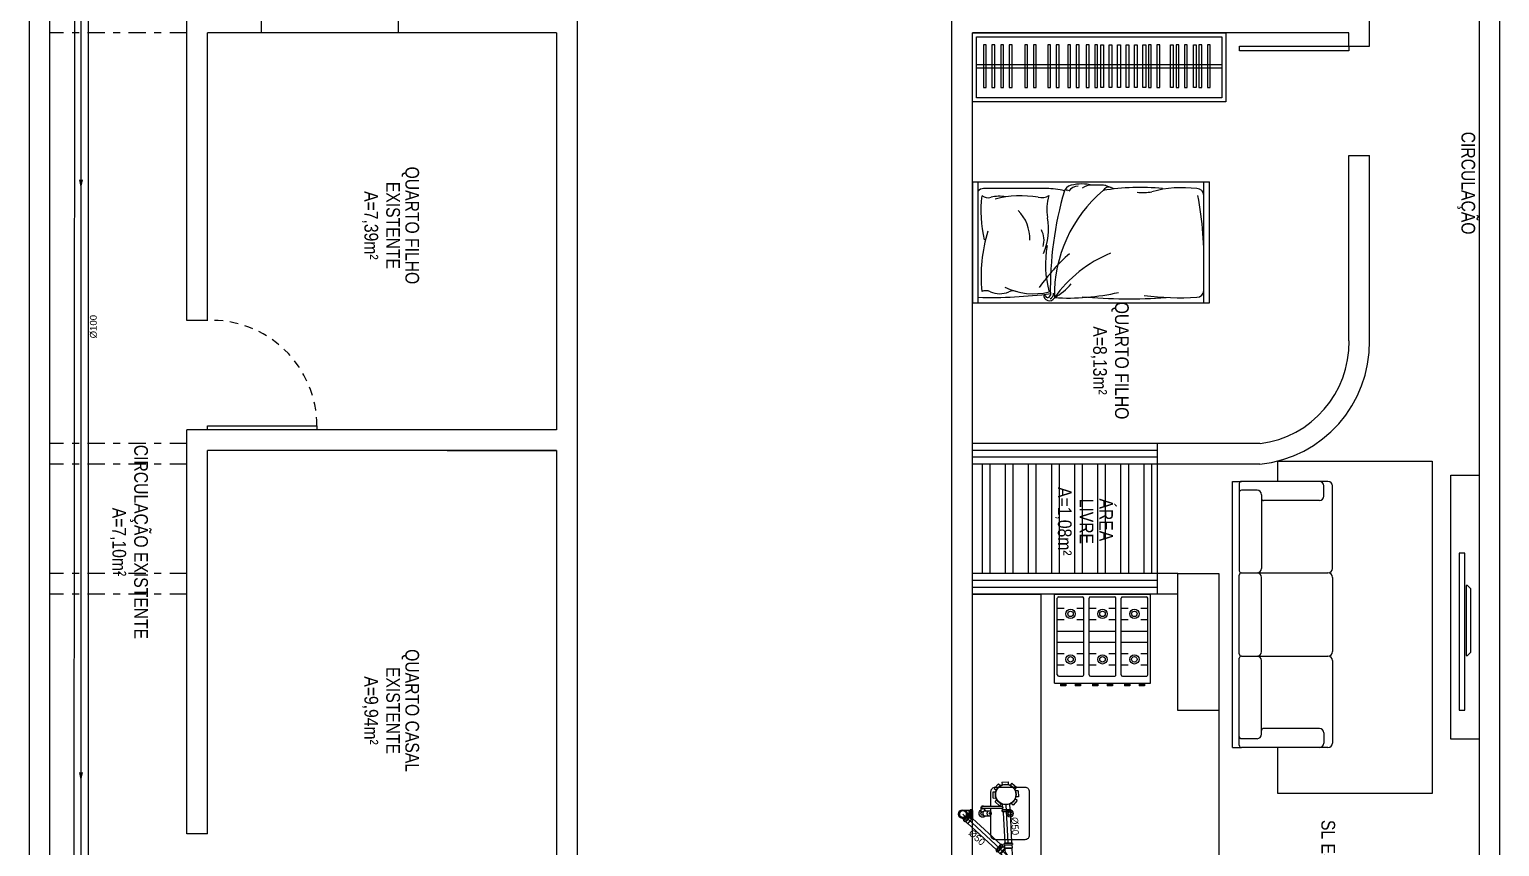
# Model space of a CAD drawing. Extents: x -210 to -126, y -135 to 724.
# Drawn here: x -167.41 to -145.94, y 687.64 to 699.58 of the extents above; entities that cross this region are included whole.
import ezdxf
from ezdxf.enums import TextEntityAlignment as Align

# ---------------------------------------------------------------- set-up
doc = ezdxf.new("R2010")
doc.units = 0
doc.header["$MEASUREMENT"] = 0
for name, pattern in [('CONTINU', [0]), ('DASHDOT2', [0.5, 0.25, -0.125, 0, -0.125]), ('HIDDEN2', [0.1875, 0.125, -0.0625])]:
    doc.linetypes.add(name, pattern=pattern)
doc.layers.get('0').update_dxf_attribs({"linetype": 'CONTINUOUS'})
for name, color, linetype in [('02', 8, 'CONTINUOUS'), ('a-pem-m', 6, 'CONTINUOUS'), ('E-txt-g', 3, 'CONTINUOUS'), ('Esgoto', 5, 'CONTINUOUS'), ('Texto-Tubos', 7, 'CONTINUOUS'), ('TigreCad', 3, 'CONTINUOUS'), ('Tinterno', 9, 'CONTINUOUS'), ('TUBULAÇÃO_ESGOTO', 5, 'CONTINUOUS')]:
    doc.layers.add(name, color=color, linetype=linetype)
doc.layers.add('E-Txt-W', color=7, linetype='CONTINUOUS', lineweight=20)
doc.styles.add('F2', font='swissc.ttf')
doc.styles.add('REG60', font='romans.shx', dxfattribs={"width": 0.8, "height": 0.15})
doc.styles.add('REG80', font='romans.shx', dxfattribs={"width": 0.8, "height": 0.2})
doc.styles.add('TCTUBOS-TXT', font='arial.ttf')

# ---------------------------------------------------------------- blocks, each defined once
blk = doc.blocks.new('TXT-AMB75')
at = {"layer": 'E-txt-g', "style": 'REG80', "width": 0.8, "flags": 8}
blk.add_attdef('TXT', text='', height=0.2, dxfattribs=at).set_placement((0.005, 0.296), align=Align.CENTER)
at = {"layer": 'E-Txt-W', "style": 'REG60', "width": 0.8, "flags": 8}
blk.add_attdef('TXT', text='', height=0.15, dxfattribs=at).set_placement((0.005, 0.027), align=Align.CENTER)
blk = doc.blocks.new('Fogão03_6')
at = {"layer": 'a-pem-m', "color": 8}
for p, q in [((-0.35, -0.65), (-0.35, 0)), ((-0.35, 0), (0.35, 0)), ((-0.35, 0), (0.35, 0)), ((-0.35, -0.65), (-0.35, 0)), ((-0.33, -0.59), (-0.33, -0.03)), ((-0.33, -0.59), (-0.33, -0.03)), ((-0.33, -0.103), (-0.28, -0.103)), ((-0.33, -0.103), (-0.28, -0.103)), ((-0.32, -0.02), (-0.147, -0.02)), ((-0.32, -0.02), (-0.147, -0.02)), ((-0.187, -0.103), (-0.137, -0.103)), ((-0.187, -0.103), (-0.137, -0.103)), ((-0.137, -0.59), (-0.137, -0.03)), ((-0.137, -0.59), (-0.137, -0.03)), ((-0.097, -0.59), (-0.097, -0.03)), ((-0.097, -0.59), (-0.097, -0.03)), ((-0.097, -0.103), (-0.047, -0.103)), ((-0.097, -0.103), (-0.047, -0.103)), ((-0.087, -0.02), (0.087, -0.02)), ((-0.087, -0.02), (0.087, -0.02)), ((0.047, -0.103), (0.097, -0.103)), ((0.047, -0.103), (0.097, -0.103)), ((0.097, -0.59), (0.097, -0.03)), ((0.097, -0.59), (0.097, -0.03)), ((0.137, -0.59), (0.137, -0.03)), ((0.137, -0.59), (0.137, -0.03)), ((0.137, -0.103), (0.187, -0.103)), ((0.137, -0.103), (0.187, -0.103)), ((0.147, -0.02), (0.32, -0.02)), ((0.147, -0.02), (0.32, -0.02)), ((0.28, -0.103), (0.33, -0.103)), ((0.28, -0.103), (0.33, -0.103)), ((0.33, -0.59), (0.33, -0.03)), ((0.33, -0.59), (0.33, -0.03)), ((0.35, -0.65), (0.35, 0)), ((0.35, -0.65), (0.35, 0)), ((-0.33, -0.186), (-0.28, -0.186)), ((-0.33, -0.186), (-0.28, -0.186)), ((-0.187, -0.186), (-0.137, -0.186)), ((-0.187, -0.186), (-0.137, -0.186)), ((-0.097, -0.186), (-0.047, -0.186)), ((-0.097, -0.186), (-0.047, -0.186)), ((0.047, -0.186), (0.097, -0.186)), ((0.047, -0.186), (0.097, -0.186)), ((0.137, -0.186), (0.187, -0.186)), ((0.137, -0.186), (0.187, -0.186)), ((0.28, -0.186), (0.33, -0.186)), ((0.28, -0.186), (0.33, -0.186)), ((-0.33, -0.269), (-0.137, -0.269)), ((-0.33, -0.269), (-0.137, -0.269)), ((-0.097, -0.269), (0.097, -0.269)), ((-0.097, -0.269), (0.097, -0.269)), ((0.137, -0.269), (0.33, -0.269)), ((0.137, -0.269), (0.33, -0.269)), ((-0.33, -0.351), (-0.137, -0.351)), ((-0.33, -0.351), (-0.137, -0.351)), ((-0.097, -0.351), (0.097, -0.351)), ((-0.097, -0.351), (0.097, -0.351)), ((0.137, -0.351), (0.33, -0.351)), ((0.137, -0.351), (0.33, -0.351)), ((-0.33, -0.434), (-0.28, -0.434)), ((-0.33, -0.434), (-0.28, -0.434)), ((-0.33, -0.517), (-0.28, -0.517)), ((-0.33, -0.517), (-0.28, -0.517)), ((-0.187, -0.434), (-0.137, -0.434)), ((-0.187, -0.434), (-0.137, -0.434)), ((-0.187, -0.517), (-0.137, -0.517)), ((-0.187, -0.517), (-0.137, -0.517)), ((-0.097, -0.434), (-0.047, -0.434)), ((-0.097, -0.434), (-0.047, -0.434)), ((-0.097, -0.517), (-0.047, -0.517)), ((-0.097, -0.517), (-0.047, -0.517)), ((0.047, -0.434), (0.097, -0.434)), ((0.047, -0.434), (0.097, -0.434)), ((0.047, -0.517), (0.097, -0.517)), ((0.047, -0.517), (0.097, -0.517)), ((0.137, -0.434), (0.187, -0.434)), ((0.137, -0.434), (0.187, -0.434)), ((0.137, -0.517), (0.187, -0.517)), ((0.137, -0.517), (0.187, -0.517)), ((0.28, -0.434), (0.33, -0.434)), ((0.28, -0.434), (0.33, -0.434)), ((0.28, -0.517), (0.33, -0.517)), ((0.28, -0.517), (0.33, -0.517)), ((-0.32, -0.6), (-0.147, -0.6)), ((-0.32, -0.6), (-0.147, -0.6)), ((-0.087, -0.6), (0.087, -0.6)), ((-0.087, -0.6), (0.087, -0.6)), ((0.147, -0.6), (0.32, -0.6)), ((0.147, -0.6), (0.32, -0.6)), ((-0.35, -0.65), (0.35, -0.65)), ((-0.35, -0.65), (0.35, -0.65)), ((-0.307, -0.65), (-0.307, -0.67)), ((-0.307, -0.65), (-0.307, -0.67)), ((-0.267, -0.66), (-0.307, -0.66)), ((-0.267, -0.66), (-0.307, -0.66)), ((-0.267, -0.67), (-0.307, -0.67)), ((-0.267, -0.67), (-0.307, -0.67)), ((-0.267, -0.65), (-0.267, -0.67)), ((-0.267, -0.65), (-0.267, -0.67)), ((-0.2, -0.65), (-0.2, -0.67)), ((-0.2, -0.65), (-0.2, -0.67)), ((-0.16, -0.66), (-0.2, -0.66)), ((-0.16, -0.66), (-0.2, -0.66)), ((-0.16, -0.67), (-0.2, -0.67)), ((-0.16, -0.67), (-0.2, -0.67)), ((-0.16, -0.65), (-0.16, -0.67)), ((-0.16, -0.65), (-0.16, -0.67)), ((-0.073, -0.65), (-0.073, -0.67)), ((-0.073, -0.65), (-0.073, -0.67)), ((-0.034, -0.66), (-0.073, -0.66)), ((-0.034, -0.66), (-0.073, -0.66)), ((-0.034, -0.67), (-0.073, -0.67)), ((-0.034, -0.67), (-0.073, -0.67)), ((-0.034, -0.65), (-0.034, -0.67)), ((-0.034, -0.65), (-0.034, -0.67)), ((0.034, -0.65), (0.034, -0.67)), ((0.034, -0.65), (0.034, -0.67)), ((0.073, -0.66), (0.034, -0.66)), ((0.073, -0.66), (0.034, -0.66)), ((0.073, -0.67), (0.034, -0.67)), ((0.073, -0.67), (0.034, -0.67)), ((0.073, -0.65), (0.073, -0.67)), ((0.073, -0.65), (0.073, -0.67)), ((0.16, -0.65), (0.16, -0.67)), ((0.16, -0.65), (0.16, -0.67)), ((0.2, -0.66), (0.16, -0.66)), ((0.2, -0.66), (0.16, -0.66)), ((0.2, -0.67), (0.16, -0.67)), ((0.2, -0.67), (0.16, -0.67)), ((0.2, -0.65), (0.2, -0.67)), ((0.2, -0.65), (0.2, -0.67)), ((0.267, -0.65), (0.267, -0.67)), ((0.267, -0.65), (0.267, -0.67)), ((0.307, -0.66), (0.267, -0.66)), ((0.307, -0.66), (0.267, -0.66)), ((0.307, -0.67), (0.267, -0.67)), ((0.307, -0.67), (0.267, -0.67)), ((0.307, -0.65), (0.307, -0.67)), ((0.307, -0.65), (0.307, -0.67))]:
    blk.add_line(p, q, dxfattribs=at)
for centre, radius in [((-0.233, -0.144), 0.0341), ((-0.233, -0.144), 0.0341), ((-0.233, -0.144), 0.02), ((-0.233, -0.144), 0.02), ((0, -0.144), 0.0341), ((0, -0.144), 0.0341), ((0, -0.144), 0.02), ((0, -0.144), 0.02), ((0.233, -0.144), 0.0341), ((0.233, -0.144), 0.0341), ((0.233, -0.144), 0.02), ((0.233, -0.144), 0.02), ((-0.233, -0.476), 0.0341), ((-0.233, -0.476), 0.0341), ((-0.233, -0.476), 0.02), ((-0.233, -0.476), 0.02), ((0, -0.476), 0.0341), ((0, -0.476), 0.0341), ((0, -0.476), 0.02), ((0, -0.476), 0.02), ((0.233, -0.476), 0.0341), ((0.233, -0.476), 0.0341), ((0.233, -0.476), 0.02), ((0.233, -0.476), 0.02)]:
    blk.add_circle(centre, radius, dxfattribs=at)
for centre, start, end in [((-0.32, -0.03), 89.9995, 179.9996), ((-0.32, -0.03), 89.9995, 179.9996), ((-0.147, -0.03), 359.9996, 89.9995), ((-0.147, -0.03), 359.9996, 89.9995), ((-0.087, -0.03), 89.9995, 179.9996), ((-0.087, -0.03), 89.9995, 179.9996), ((0.087, -0.03), 359.9996, 89.9995), ((0.087, -0.03), 359.9996, 89.9995), ((0.147, -0.03), 89.9995, 179.9996), ((0.147, -0.03), 89.9995, 179.9996), ((0.32, -0.03), 359.9996, 89.9995), ((0.32, -0.03), 359.9996, 89.9995), ((-0.32, -0.59), 179.9996, 269.9995), ((-0.32, -0.59), 179.9996, 269.9995), ((-0.147, -0.59), 269.9995, 359.9996), ((-0.147, -0.59), 269.9995, 359.9996), ((-0.087, -0.59), 179.9996, 269.9995), ((-0.087, -0.59), 179.9996, 269.9995), ((0.087, -0.59), 269.9995, 359.9996), ((0.087, -0.59), 269.9995, 359.9996), ((0.147, -0.59), 179.9996, 269.9995), ((0.147, -0.59), 179.9996, 269.9995), ((0.32, -0.59), 269.9995, 359.9996), ((0.32, -0.59), 269.9995, 359.9996)]:
    blk.add_arc(centre, 0.01, start, end, dxfattribs=at)
blk = doc.blocks.new('Cuba coz')
at = {"color": 8}
blk.add_line((7.5, -4.5), (7.5, -2.4), dxfattribs=at)
for points in [[(13.4, -6.5), (13.4, -20, 0.414214), (17.4, -24), (44.4, -24, 0.414214), (48.4, -20), (48.4, 20, 0.414214), (44.4, 24), (17.4, 24, 0.414214), (13.4, 20), (13.4, 0.7)], [(6.7, 1.7), (6, 1.7, 0.546464), (4.4, -0.7, -0.10784), (4.5, -1.1), (4.5, -5.5)], [(11.7, 2.5), (8, 2.5, 0.133256), (7.3, 2.3, 0.106756), (6.7, 1.8, 0.082828), (6.3, 1, 0.071352), (6.2, 0, 0.071352), (6.3, -1, 0.082828), (6.7, -1.8, 0.106756), (7.3, -2.3, 0.133256), (8, -2.5), (11.7, -2.5)], [(4.4, -0.7, 0.293273), (6, -1.8), (6.7, -1.8)], [(13.4, -1), (13.4, -4.5, 0.414214)]]:
    blk.add_lwpolyline(points, format="xyb", dxfattribs=at)
for points in [[(11.7, -2.5, 0.133256), (12.4, -2.3, 0.106756), (13, -1.8, 0.082828), (13.3, -1, 0.071352), (13.5, 0, 0.071352), (13.3, 1, 0.082828), (13, 1.8, 0.106756), (12.4, 2.3, 0.133256), (11.7, 2.5, 0.133256), (11.1, 2.3, 0.106756), (10.5, 1.8, 0.082828), (10.1, 1, 0.071352), (10, 0, 0.071352), (10.1, -1, 0.082828), (10.5, -1.8, 0.106756), (11.1, -2.3, 0.133256)], [(12.5, 0.7, 0.133256), (12.3, 0.7, 0.106756), (12.1, 0.5, 0.082828), (12, 0.3, 0.071352), (11.9, 0, 0.071352), (12, -0.3, 0.082828), (12.1, -0.5, 0.106756), (12.3, -0.7, 0.133256), (12.5, -0.8, 0.133256), (12.7, -0.7, 0.106756), (12.8, -0.5, 0.082828), (13, -0.3, 0.071352), (13, 0, 0.071352), (13, 0.3, 0.082828), (12.8, 0.5, 0.106756), (12.7, 0.7, 0.133256)], [(6, -6.5), (23, -6.5, 1), (23, -4.5), (6, -4.5, 1)]]:
    blk.add_lwpolyline(points, format="xyb", close=True, dxfattribs=at)
for radius in [3, 1.75]:
    blk.add_circle((30.9, 0), radius, dxfattribs=at)
for centre, radius, start, end in [((6, 0), 3.5, 45.5847, 244.6231), ((6, -5.5), 1.5, 41.8103, 318.1897), ((6, 0), 3.5, 295.3769, 314.4153), ((23, -5.5), 1.25, 233.1301, 126.8699)]:
    blk.add_arc(centre, radius, start, end, dxfattribs=at)
blk = doc.blocks.new('j9n50d')
at = {"layer": 'TigreCad'}
for p, q in [((28, 25), (0, 25)), ((30, 27), (28, 25)), ((30, -27), (30, 27)), ((47, 27), (30, 27)), ((47, -27), (47, 27)), ((52, 27), (47, 27)), ((47, 27), (47, 27)), ((53, 31), (53, 28)), ((53, 31), (53, -31)), ((63, 32), (54, 32)), ((63, 31), (63, -31)), ((64, 31), (65, 28)), ((70, 27), (66, 27)), ((70, 27), (70, -27)), ((28, -25), (0, -25)), ((30, -27), (28, -25)), ((47, -27), (30, -27)), ((52, -27), (47, -27)), ((47, -27), (47, -27)), ((53, -31), (53, -28)), ((63, -32), (54, -32)), ((64, -31), (65, -28)), ((70, -27), (66, -27))]:
    blk.add_line(p, q, dxfattribs=at)
for centre, radius, start, end in [((0, 0), 25.4, 90, 270), ((52, 28), 1, 270, 355), ((54, 31), 1, 90, 175), ((63, 31), 1, 15, 90), ((66, 28), 1, 195, 270), ((52, -28), 1, 5, 90), ((54, -31), 1, 185, 270), ((63, -31), 1, 270, 345), ((66, -28), 1, 90, 165)]:
    blk.add_arc(centre, radius, start, end, dxfattribs=at)
at = {"layer": 'Tinterno'}
for p, q in [((28, -25), (28, 25)), ((47, -27), (47, 27)), ((53, 27), (53, -27)), ((65, 27), (65, -27))]:
    blk.add_line(p, q, dxfattribs=at)
blk = doc.blocks.new('26276942p')
at = {"layer": 'TigreCad'}
for p, q in [((56, 25), (-18, 25)), ((59, 27), (56, 27)), ((56, 25), (56, 27)), ((56, 25), (56, -23)), ((59, 25), (59, 27)), ((61, 25), (59, 25)), ((59, 25), (59, -25)), ((63, 27), (61, 25)), ((63, -26), (63, 27)), ((80, 27), (63, 27)), ((80, -27), (80, 27)), ((85, 27), (80, 27)), ((80, 27), (80, 27)), ((86, 31), (86, 28)), ((86, 31), (86, -31)), ((96, 32), (87, 32)), ((96, 31), (96, -31)), ((97, 31), (98, 28)), ((103, 27), (99, 27)), ((103, 27), (103, -27)), ((-11, -25), (-18, -25)), ((26, -61), (-10, -26)), ((26, -64), (63, -26)), ((26, -64), (26, -61)), ((41, -79), (26, -64)), ((83, -39), (39, -83)), ((39, -83), (41, -81)), ((45, -90), (39, -84)), ((47, -90), (49, -89)), ((89, -50), (50, -89)), ((53, -92), (50, -89)), ((92, -53), (53, -92)), ((59, -25), (56, -23)), ((80, -27), (68, -27)), ((79, -41), (68, -29)), ((85, -27), (80, -27)), ((80, -27), (80, -27)), ((83, -39), (81, -41)), ((90, -45), (84, -39)), ((86, -31), (86, -28)), ((96, -32), (87, -32)), ((90, -47), (89, -49)), ((92, -53), (89, -50)), ((97, -31), (98, -28)), ((103, -27), (99, -27))]:
    blk.add_line(p, q, dxfattribs=at)
for points in [[(1, -1, -0.153495), (5, 0, -0.085604), (22, -2, -0.043194), (39, -9, -0.022416), (56, -21, -0.009739)], [(-11, -25, -0.086386), (-10, -17, -0.063763), (-4, -7, -0.026182), (1, -1, -0.049941)], [(59, -23, -0.003371), (61, -25, -0.009739), (67, -28, -0.042942)]]:
    blk.add_lwpolyline(points, format="xyb", dxfattribs=at)
for centre, radius, start, end in [((85, 28), 1, 270, 355), ((87, 31), 1, 90, 175), ((96, 31), 1, 15, 90), ((99, 28), 1, 195, 270), ((-11, -27), 1.5, 45, 90), ((40, -83), 1, 140, 225), ((40, -80), 1, 320, 45), ((46, -90), 1, 225, 300), ((50, -90), 1, 45, 120), ((68, -28), 1, 90, 225), ((80, -40), 1, 225, 310), ((83, -40), 1, 45, 130), ((85, -28), 1, 5, 90), ((87, -31), 1, 185, 270), ((90, -50), 1, 150, 225), ((90, -46), 1, 330, 45), ((96, -31), 1, 270, 345), ((99, -28), 1, 90, 165)]:
    blk.add_arc(centre, radius, start, end, dxfattribs=at)
at = {"layer": 'Tinterno'}
for p, q in [((-18, 25), (-18, -25)), ((56, 27), (56, -23)), ((59, 27), (59, -25)), ((61, -25), (61, 25)), ((80, -27), (80, 27)), ((86, 27), (86, -27)), ((98, 27), (98, -27)), ((62, -25), (26, -61)), ((80, -41), (41, -80)), ((90, -46), (46, -90))]:
    blk.add_line(p, q, dxfattribs=at)
blk = doc.blocks.new('j9n50s')
at = {"layer": 'TigreCad'}
for p, q in [((19, 25), (30, 25)), ((19, -25), (30, -25))]:
    blk.add_line(p, q, dxfattribs=at)
for radius in [31.8, 27.4]:
    blk.add_circle((0, 0), radius, dxfattribs=at)
at = {"layer": 'Tinterno'}
for p, q in [((30, 25), (30, 10)), ((30, -10), (30, -25))]:
    blk.add_line(p, q, dxfattribs=at)
blk.add_circle((0, 0), 25.6, dxfattribs=at)
blk = doc.blocks.new('11030602p')
at = {"layer": 'TigreCad'}
for p, q in [((0, -27), (0, 27)), ((0, 27), (4, 27)), ((6, 31), (5, 28)), ((7, 32), (16, 32)), ((7, -31), (7, 31)), ((16, -31), (16, 31)), ((17, 31), (17, 28)), ((18, 27), (23, 27)), ((23, 27), (23, 27)), ((40, 27), (23, 27)), ((40, 27), (42, 25)), ((42, -25), (42, 25)), ((0, -27), (4, -27)), ((6, -31), (5, -28)), ((7, -32), (16, -32)), ((17, -31), (17, -28)), ((18, -27), (23, -27)), ((23, -27), (23, -27)), ((40, -27), (23, -27)), ((40, -27), (42, -25))]:
    blk.add_line(p, q, dxfattribs=at)
for centre, start, end in [((4, 28), 270, 345), ((7, 31), 90, 165), ((16, 31), 5, 90), ((18, 28), 185, 270), ((4, -28), 15, 90), ((7, -31), 195, 270), ((16, -31), 270, 355), ((18, -28), 90, 175)]:
    blk.add_arc(centre, 1, start, end, dxfattribs=at)
at = {"layer": 'Tinterno'}
for p, q in [((5, -27), (5, 27)), ((17, -27), (17, 27)), ((23, 27), (23, -27)), ((23, -27), (23, 27)), ((40, 27), (40, -27))]:
    blk.add_line(p, q, dxfattribs=at)
blk = doc.blocks.new('27150012p')
at = {"layer": 'TigreCad'}
for p, q in [((-92, -23), (-92, 22)), ((-92, 22), (-72, 22)), ((-81, 49), (-49, 81)), ((-81, 49), (-67, 35)), ((-49, 81), (-35, 67)), ((-23, 91), (-23, 72)), ((-23, 91), (22, 91)), ((22, 91), (22, 72)), ((49, 81), (35, 67)), ((49, 81), (81, 49)), ((81, 49), (67, 35)), ((111, 27), (70, 27)), ((113, 31), (112, 28)), ((122, 32), (114, 32)), ((114, 31), (114, -31)), ((122, 31), (122, -31)), ((123, 31), (124, 28)), ((129, 27), (125, 27)), ((129, 27), (129, -27)), ((-92, -23), (-72, -23)), ((-81, -49), (-67, -35)), ((-49, -81), (-81, -49)), ((-49, -81), (-35, -67)), ((-23, -92), (-23, -72)), ((22, -92), (-23, -92)), ((22, -92), (22, -72)), ((49, -81), (35, -67)), ((81, -49), (49, -81)), ((81, -49), (67, -35)), ((111, -27), (70, -27)), ((113, -31), (112, -28)), ((122, -32), (114, -32)), ((123, -31), (124, -28)), ((129, -27), (125, -27))]:
    blk.add_line(p, q, dxfattribs=at)
blk.add_circle((0, 0), 75.5, dxfattribs=at)
for centre, start, end in [((111, 28), 270, 355), ((114, 31), 90, 175), ((122, 31), 15, 90), ((125, 28), 195, 270), ((111, -28), 5, 90), ((114, -31), 185, 270), ((122, -31), 270, 345), ((125, -28), 90, 165)]:
    blk.add_arc(centre, 1, start, end, dxfattribs=at)
at = {"layer": 'Tinterno'}
for p, q in [((112, 27), (112, -27)), ((124, 27), (124, -27))]:
    blk.add_line(p, q, dxfattribs=at)
blk.add_circle((0, 0), 73.5, dxfattribs=at)

msp = doc.modelspace()

# ---------------------------------------------------------------- hatches: boundary and pattern name
at = {"layer": '02', "linetype": 'HIDDEN2'}
h = msp.add_hatch(dxfattribs=at)
h.set_pattern_fill('ANSI32', color=256, scale=0.9, angle=45, style=0)
h.set_pattern_definition([(90, (-1618.2419, 261.71673), (-0.3375, 1e-16), []), (90, (-1618.1294, 261.82923), (-0.3375, 1e-16), [])])
h.paths.add_polyline_path([(-150.937, 693.225), (-153.637, 693.225), (-153.637, 691.625), (-150.937, 691.625)])
h.paths.add_polyline_path([(-152.119, 692.745), (-152.119, 692.034), (-151.819, 692.034), (-151.819, 692.745)], flags=24)
h.paths.add_polyline_path([(-152.486, 693.008), (-152.486, 691.771), (-152.127, 691.771), (-152.127, 693.008)], flags=24)
h.paths.add_polyline_path([(-151.848, 692.764), (-151.848, 692.059), (-151.466, 692.059), (-151.466, 692.764)], flags=24)

# ---------------------------------------------------------------- linework, layer by layer
at = {"layer": '02', "linetype": 'Continuous'}
for p, q in [((-167.411, 677.325), (-167.411, 710.718)), ((-159.411, 710.718), (-159.411, 677.325)), ((-153.937, 677.325), (-153.937, 708.725)), ((-145.937, 708.725), (-145.937, 677.325)), ((-146.237, 708.425), (-146.237, 683.325)), ((-167.111, 685.625), (-167.111, 704.325)), ((-147.837, 699.331), (-147.837, 700.632)), ((-165.111, 695.325), (-165.111, 699.825)), ((-164.023, 699.825), (-164.023, 699.525)), ((-162.023, 699.825), (-162.023, 699.525)), ((-164.023, 699.525), (-164.811, 699.525)), ((-164.811, 695.325), (-164.811, 699.525)), ((-162.023, 699.525), (-164.023, 699.525)), ((-159.711, 699.525), (-162.023, 699.525)), ((-159.711, 699.525), (-159.711, 693.725)), ((-153.637, 693.225), (-153.637, 699.525)), ((-148.137, 699.525), (-153.637, 699.525)), ((-148.137, 699.331), (-148.137, 699.525)), ((-148.137, 699.331), (-147.837, 699.331)), ((-148.137, 695.025), (-148.137, 697.731)), ((-148.137, 697.731), (-147.837, 697.731)), ((-147.837, 695.025), (-147.837, 697.731)), ((-164.811, 695.325), (-165.111, 695.325)), ((-159.711, 693.725), (-165.111, 693.725)), ((-165.111, 687.825), (-165.111, 693.725)), ((-159.711, 693.425), (-164.811, 693.425)), ((-164.811, 687.825), (-164.811, 693.425)), ((-161.311, 693.425), (-162.511, 693.425)), ((-161.311, 693.425), (-159.711, 693.425)), ((-159.711, 693.425), (-159.711, 685.625)), ((-150.937, 693.525), (-153.637, 693.525)), ((-150.937, 693.425), (-153.637, 693.425)), ((-149.437, 693.525), (-150.937, 693.525)), ((-150.937, 693.525), (-150.937, 693.225)), ((-150.937, 693.325), (-153.637, 693.325)), ((-153.637, 691.325), (-153.637, 693.225)), ((-150.937, 693.225), (-153.637, 693.225)), ((-150.937, 693.225), (-150.937, 693.225)), ((-150.637, 693.225), (-150.937, 693.225)), ((-150.937, 693.225), (-150.937, 691.625)), ((-149.437, 693.225), (-150.637, 693.225)), ((-150.637, 693.225), (-150.637, 693.225)), ((-150.937, 691.625), (-153.637, 691.625)), ((-150.937, 691.525), (-153.637, 691.525)), ((-150.937, 691.625), (-150.937, 691.325)), ((-150.637, 691.625), (-150.937, 691.625)), ((-150.937, 691.425), (-153.637, 691.425)), ((-153.637, 683.625), (-153.637, 691.325)), ((-150.937, 691.325), (-153.637, 691.325)), ((-150.637, 691.325), (-150.937, 691.325)), ((-150.037, 689.625), (-150.037, 683.625)), ((-164.811, 687.825), (-165.111, 687.825))]:
    msp.add_line(p, q, dxfattribs=at)
at = {"layer": '02', "linetype": 'DASHDOT2'}
for p, q in [((-165.111, 699.525), (-167.111, 699.525)), ((-165.111, 699.525), (-167.111, 699.525)), ((-165.111, 693.525), (-167.111, 693.525)), ((-165.111, 693.225), (-167.111, 693.225)), ((-165.111, 691.625), (-167.111, 691.625)), ((-165.111, 691.325), (-167.111, 691.325))]:
    msp.add_line(p, q, dxfattribs=at)
at = {"layer": '02', "ltscale": 0.5}
for p, q in [((-153.577, 699.062), (-149.996, 699.062)), ((-153.577, 699.012), (-149.996, 699.012))]:
    msp.add_line(p, q, dxfattribs=at)
at = {"layer": '02'}
for p, q in [((-153.637, 697.349), (-150.174, 697.349)), ((-153.637, 697.349), (-153.637, 695.583)), ((-153.552, 695.583), (-153.552, 697.349)), ((-152.556, 697.25), (-153.473, 697.25)), ((-151.721, 697.299), (-151.915, 697.299)), ((-151.686, 697.293), (-151.569, 697.25)), ((-150.259, 695.583), (-150.259, 697.349)), ((-150.174, 695.583), (-150.174, 697.349)), ((-153.637, 695.583), (-150.174, 695.583)), ((-149.837, 692.973), (-149.707, 692.973)), ((-149.837, 689.085), (-149.837, 692.973)), ((-148.444, 692.973), (-149.707, 692.973)), ((-149.74, 692.94), (-149.74, 692.811)), ((-149.74, 692.811), (-149.74, 691.668)), ((-149.48, 692.843), (-149.707, 692.843)), ((-149.416, 692.778), (-149.416, 691.701)), ((-148.504, 692.757), (-148.504, 692.908)), ((-148.379, 692.584), (-148.379, 692.908)), ((-148.569, 692.692), (-149.383, 692.692)), ((-148.379, 691.701), (-148.379, 692.584)), ((-149.74, 690.453), (-149.74, 691.604)), ((-149.707, 691.636), (-149.48, 691.636)), ((-149.707, 691.636), (-149.48, 691.636)), ((-149.48, 691.636), (-148.444, 691.636)), ((-149.48, 691.636), (-148.444, 691.636)), ((-149.416, 690.486), (-149.416, 691.571)), ((-148.379, 691.571), (-148.379, 690.486)), ((-149.74, 689.247), (-149.74, 690.389)), ((-149.707, 690.421), (-149.48, 690.421)), ((-149.48, 690.421), (-148.444, 690.421)), ((-149.48, 690.421), (-148.444, 690.421)), ((-149.416, 689.279), (-149.416, 690.356)), ((-148.379, 690.356), (-148.379, 689.149)), ((-148.569, 689.365), (-149.383, 689.365)), ((-149.74, 689.117), (-149.74, 689.247)), ((-149.48, 689.214), (-149.707, 689.214)), ((-148.504, 689.3), (-148.504, 689.149)), ((-149.837, 689.085), (-149.707, 689.085)), ((-148.444, 689.085), (-149.707, 689.085))]:
    msp.add_line(p, q, dxfattribs=at)
for points in [[(-153.637, 699.525), (-149.936, 699.525), (-149.936, 698.517), (-153.637, 698.517)], [(-153.577, 699.465), (-149.996, 699.465), (-149.996, 698.577), (-153.577, 698.577)], [(-146.237, 693.063), (-146.237, 689.209), (-146.647, 689.209), (-146.647, 693.063)], [(-146.528, 689.629), (-146.443, 689.629), (-146.443, 691.925), (-146.528, 691.925)], [(-146.423, 690.427), (-146.406, 690.427), (-146.355, 690.478), (-146.355, 691.402), (-146.406, 691.453), (-146.423, 691.453)]]:
    msp.add_lwpolyline(points, close=True, dxfattribs=at)
at = {"layer": '02', "ltscale": 0.5}
for points in [[(-153.434, 699.35), (-153.474, 699.35), (-153.474, 698.727), (-153.434, 698.727)], [(-153.311, 699.35), (-153.351, 699.35), (-153.351, 698.727), (-153.311, 698.727)], [(-153.181, 699.35), (-153.221, 699.35), (-153.221, 698.727), (-153.181, 698.727)], [(-153.058, 699.35), (-153.098, 699.35), (-153.098, 698.727), (-153.058, 698.727)], [(-152.831, 699.35), (-152.871, 699.35), (-152.871, 698.727), (-152.831, 698.727)], [(-152.707, 699.35), (-152.747, 699.35), (-152.747, 698.727), (-152.707, 698.727)], [(-152.495, 699.35), (-152.535, 699.35), (-152.535, 698.727), (-152.495, 698.727)], [(-152.372, 699.35), (-152.412, 699.35), (-152.412, 698.727), (-152.372, 698.727)], [(-152.203, 699.35), (-152.243, 699.35), (-152.243, 698.727), (-152.203, 698.727)], [(-152.08, 699.35), (-152.12, 699.35), (-152.12, 698.727), (-152.08, 698.727)], [(-151.934, 699.35), (-151.974, 699.35), (-151.974, 698.727), (-151.934, 698.727)], [(-151.811, 699.35), (-151.851, 699.35), (-151.851, 698.727), (-151.811, 698.727)], [(-151.762, 699.35), (-151.722, 699.35), (-151.722, 698.727), (-151.762, 698.727)], [(-151.639, 699.35), (-151.599, 699.35), (-151.599, 698.727), (-151.639, 698.727)], [(-151.516, 699.35), (-151.476, 699.35), (-151.476, 698.727), (-151.516, 698.727)], [(-151.393, 699.35), (-151.353, 699.35), (-151.353, 698.727), (-151.393, 698.727)], [(-151.27, 699.35), (-151.23, 699.35), (-151.23, 698.727), (-151.27, 698.727)], [(-151.146, 699.35), (-151.106, 699.35), (-151.106, 698.727), (-151.146, 698.727)], [(-151.024, 699.35), (-151.064, 699.35), (-151.064, 698.727), (-151.024, 698.727)], [(-150.901, 699.35), (-150.941, 699.35), (-150.941, 698.727), (-150.901, 698.727)], [(-150.745, 699.35), (-150.705, 699.35), (-150.705, 698.727), (-150.745, 698.727)], [(-150.623, 699.35), (-150.663, 699.35), (-150.663, 698.727), (-150.623, 698.727)], [(-150.499, 699.35), (-150.539, 699.35), (-150.539, 698.727), (-150.499, 698.727)], [(-150.41, 699.35), (-150.37, 699.35), (-150.37, 698.727), (-150.41, 698.727)], [(-150.288, 699.35), (-150.328, 699.35), (-150.328, 698.727), (-150.288, 698.727)], [(-150.165, 699.35), (-150.205, 699.35), (-150.205, 698.727), (-150.165, 698.727)]]:
    msp.add_lwpolyline(points, close=True, dxfattribs=at)
at = {"layer": '02', "linetype": 'Continuous'}
for points in [[(-148.137, 699.263), (-149.736, 699.263), (-149.736, 699.331), (-148.137, 699.331)], [(-164.811, 693.725), (-164.811, 693.785), (-163.211, 693.785), (-163.211, 693.725)], [(-150.037, 691.625), (-150.037, 689.625), (-150.637, 689.625), (-150.637, 691.625)]]:
    msp.add_lwpolyline(points, close=True, dxfattribs=at)
for points in [[(-149.177, 692.973), (-149.177, 693.268), (-146.922, 693.268), (-146.922, 688.415), (-147.103, 688.415)], [(-147.103, 688.415), (-149.177, 688.415), (-149.177, 689.085)]]:
    msp.add_lwpolyline(points, dxfattribs=at)
at = {"layer": '02', "linetype": 'CONTINU'}
msp.add_lwpolyline([(-152.637, 691.325), (-152.637, 686.17), (-153.637, 686.17), (-153.637, 691.325)], close=True, dxfattribs=at)
at = {"layer": '02'}
for centre, radius, start, end in [((-153.473, 697.151), 0.0988, 90, 143.1301), ((-152.573, 695.994), 1.256, 77.089, 89.2313), ((-152.165, 697.165), 0.138, 102.8827, 168.3869), ((-152.076, 697.087), 0.2, 94.6849, 140.5984), ((-152.039, 696.615), 0.702, 76.9286, 102.8827), ((-151.902, 697.086), 0.213, 86.6017, 127.7302), ((-151.643, 697.172), 0.0988, 69.7541, 149.4872), ((-151.191, 694.015), 3.251, 84.178, 99.5071), ((-151.721, 697.2), 0.0988, 69.7541, 90), ((-151.721, 697.2), 0.0988, 69.7541, 90), ((-150.57, 695.554), 1.709, 82.8693, 105.1081), ((-150.358, 697.151), 0.0988, 360, 90), ((-151.747, 696.916), 1.766, 172.5099, 193.5732), ((-153.406, 697.275), 0.158, 234.3788, 285.1988), ((-153.25, 696.701), 0.437, 77.312, 105.1988), ((-152.93, 695.627), 1.517, 80.3711, 104.26), ((-152.634, 697.373), 0.254, 260.3711, 296.9649), ((-151.862, 696.938), 0.689, 162.3598, 189.3926), ((-147.424, 695.787), 5.075, 163.6145, 181.0765), ((-150.431, 695.688), 2.009, 130.2136, 180.9039), ((-152.257, 697.193), 0.0329, 38.531, 120.6976), ((-151.145, 697.85), 0.659, 262.4747, 281.3425), ((-155.479, 696.206), 5.223, 358.1405, 10.4224), ((-153.381, 696.52), 0.582, 357.8295, 45.0098), ((-153.417, 696.653), 0.892, 336.6878, 11.1217), ((-151.186, 695.957), 2.325, 163.2017, 185.199), ((-152.924, 696.494), 0.333, 344.1407, 27.6985), ((-151.041, 696.146), 1.529, 169.7638, 195.4497), ((-150.331, 694.166), 2.848, 131.512, 144.8728), ((-150.896, 694.552), 1.898, 112.5014, 144.4283), ((-153.441, 695.595), 0.163, 65.7877, 111.7124), ((-152.741, 696.722), 1.008, 245.118, 282.9862), ((-153.041, 695.584), 0.17, 69.0161, 112.8808), ((-152.829, 696.38), 0.822, 298.3239, 320.5105), ((-150.358, 695.761), 0.0988, 270, 360), ((-153.363, 702.292), 6.633, 268.3703, 277.5322), ((-153.237, 696.048), 0.334, 245.7877, 292.8808), ((-152.513, 695.692), 0.0818, 171.6091, 333.9382), ((-152.538, 695.7), 0.0413, 171.2915, 348.1256), ((-152.533, 695.716), 0.0818, 292.6052, 4.4989), ((-152.243, 699.068), 3.417, 266.7045, 282.5307), ((-151.333, 703.56), 7.92, 264.9255, 273.8008), ((-150.594, 700.004), 4.348, 262.9481, 273.1174), ((-149.707, 692.94), 0.0324, 90, 180), ((-148.569, 692.908), 0.0648, 0, 90), ((-148.444, 692.908), 0.0648, 0, 90), ((-149.707, 692.811), 0.0324, 90, 180), ((-149.48, 692.778), 0.0648, 0, 90), ((-148.569, 692.757), 0.0648, 270, 0), ((-149.383, 692.725), 0.0324, 180, 270), ((-149.707, 691.668), 0.0324, 180, 270), ((-149.48, 691.701), 0.0648, 270, 0), ((-148.444, 691.701), 0.0648, 270, 0), ((-149.707, 691.604), 0.0324, 90, 180), ((-149.48, 691.571), 0.0648, 0, 90), ((-148.444, 691.571), 0.0648, 0, 90), ((-149.707, 690.453), 0.0324, 180, 270), ((-149.707, 690.389), 0.0324, 90, 180), ((-149.48, 690.486), 0.0648, 270, 0), ((-149.48, 690.356), 0.0648, 0, 90), ((-148.444, 690.486), 0.0648, 270, 0), ((-148.444, 690.356), 0.0648, 0, 90), ((-149.383, 689.332), 0.0324, 90, 180), ((-148.569, 689.3), 0.0648, 0, 90), ((-149.707, 689.247), 0.0324, 180, 270), ((-149.707, 689.117), 0.0324, 180, 270), ((-149.48, 689.279), 0.0648, 270, 0), ((-148.569, 689.149), 0.0648, 270, 0), ((-148.444, 689.149), 0.0648, 270, 0)]:
    msp.add_arc(centre, radius, start, end, dxfattribs=at)
at = {"layer": '02', "linetype": 'HIDDEN2'}
msp.add_arc((-164.752, 693.785), 1.541, 0, 92.1894, dxfattribs=at)
at = {"layer": '02', "linetype": 'Continuous'}
for centre, radius, start, end in [((-149.618, 694.997), 1.781, 275.8369, 0.896), ((-149.62, 694.998), 1.484, 277.1071, 1.0642)]:
    msp.add_arc(centre, radius, start, end, dxfattribs=at)
at = {"layer": 'Esgoto', "linetype": 'Continuous'}
for p, q in [((-166.659, 700.27), (-166.659, 681.275)), ((-153.115, 687.698), (-153.143, 688.249)), ((-151.215, 685.741), (-153.777, 688.113))]:
    msp.add_line(p, q, dxfattribs=at)
at = {"layer": 'TigreCad'}
for p, q in [((-166.753, 700.27), (-166.766, 681.42)), ((-166.55, 700.27), (-166.553, 681.42)), ((-153.635, 688.05), (-153.223, 687.669)), ((-153.188, 688.138), (-153.165, 687.695)), ((-153.086, 688.143), (-153.064, 687.701)), ((-153.704, 687.976), (-153.292, 687.595))]:
    msp.add_line(p, q, dxfattribs=at)
at = {"layer": 'TUBULAÇÃO_ESGOTO'}
for points in [[(-166.659, 697.24), (-166.627, 697.38), (-166.687, 697.381)], [(-166.659, 688.583), (-166.627, 688.723), (-166.687, 688.724)]]:
    msp.add_solid(points, dxfattribs=at)

# ---------------------------------------------------------------- block references
at = {"layer": '02'}
ref = msp.add_blockref('TXT-AMB75', (-146.927, 697.338), dxfattribs=dict(at, xscale=1.458, yscale=1.458, zscale=1.458, rotation=270))
ref.add_attrib('TXT', 'CIRCULAÇÃO', dxfattribs={"layer": 'E-txt-g', "color": 2, "height": 0.2, "rotation": 270, "style": 'F2'}).set_placement((-146.494, 697.33), align=Align.CENTER)
ref = msp.add_blockref('TXT-AMB75', (-162.351, 696.72), dxfattribs=dict(at, xscale=1.458, yscale=1.458, zscale=1.458, rotation=270))
ref.add_attrib('TXT', 'QUARTO FILHO', dxfattribs={"layer": 'E-txt-g', "color": 2, "height": 0.2, "rotation": 270, "style": 'F2'}).set_placement((-161.919, 696.712), align=Align.CENTER)
ref = msp.add_blockref('TXT-AMB75', (-162.63, 696.72), dxfattribs=dict(at, xscale=1.458, yscale=1.458, zscale=1.458, rotation=270))
ref.add_attrib('TXT', 'EXISTENTE', dxfattribs={"layer": 'E-txt-g', "color": 2, "height": 0.2, "rotation": 270, "style": 'F2'}).set_placement((-162.198, 696.712), align=Align.CENTER)
ref.add_attrib('TXT', 'A=7,39m²', dxfattribs={"layer": 'E-Txt-W', "height": 0.2, "rotation": 270, "style": 'F2'}).set_placement((-162.517, 696.712), align=Align.CENTER)
ref = msp.add_blockref('TXT-AMB75', (-151.986, 694.746), dxfattribs=dict(at, xscale=1.458, yscale=1.458, zscale=1.458, rotation=270))
ref.add_attrib('TXT', 'QUARTO FILHO', dxfattribs={"layer": 'E-txt-g', "color": 2, "height": 0.2, "rotation": 270, "style": 'F2'}).set_placement((-151.554, 694.738), align=Align.CENTER)
ref.add_attrib('TXT', 'A=8,13m²', dxfattribs={"layer": 'E-Txt-W', "height": 0.2, "rotation": 270, "style": 'F2'}).set_placement((-151.873, 694.738), align=Align.CENTER)
ref = msp.add_blockref('TXT-AMB75', (-166.312, 692.096), dxfattribs=dict(at, xscale=1.458, yscale=1.458, zscale=1.458, rotation=270))
ref.add_attrib('TXT', 'CIRCULAÇÃO EXISTENTE', dxfattribs={"layer": 'E-txt-g', "color": 2, "height": 0.2, "rotation": 270, "style": 'F2'}).set_placement((-165.88, 692.088), align=Align.CENTER)
ref.add_attrib('TXT', 'A=7,10m²', dxfattribs={"layer": 'E-Txt-W', "height": 0.2, "rotation": 270, "style": 'F2'}).set_placement((-166.198, 692.088), align=Align.CENTER)
ref = msp.add_blockref('TXT-AMB75', (-152.501, 692.397), dxfattribs=dict(at, xscale=1.458, yscale=1.458, zscale=1.458, rotation=270))
ref.add_attrib('TXT', 'LIVRE', dxfattribs={"layer": 'E-txt-g', "color": 2, "height": 0.2, "rotation": 270, "style": 'F2'}).set_placement((-152.069, 692.389), align=Align.CENTER)
ref.add_attrib('TXT', 'A=1,08m²', dxfattribs={"layer": 'E-Txt-W', "height": 0.2, "rotation": 270, "style": 'F2'}).set_placement((-152.388, 692.389), align=Align.CENTER)
ref = msp.add_blockref('TXT-AMB75', (-152.217, 692.419), dxfattribs=dict(at, xscale=1.458, yscale=1.458, zscale=1.458, rotation=270))
ref.add_attrib('TXT', 'ÁREA', dxfattribs={"layer": 'E-txt-g', "color": 2, "height": 0.2, "rotation": 270, "style": 'F2'}).set_placement((-151.784, 692.411), align=Align.CENTER)
at = {"layer": '02', "linetype": 'Continuous', "xscale": 2, "yscale": 2, "zscale": 2}
msp.add_blockref('Fogão03_6', (-151.737, 691.325), dxfattribs=at)
at = {"layer": '02'}
ref = msp.add_blockref('TXT-AMB75', (-162.351, 689.633), dxfattribs=dict(at, xscale=1.458, yscale=1.458, zscale=1.458, rotation=270))
ref.add_attrib('TXT', 'QUARTO CASAL', dxfattribs={"layer": 'E-txt-g', "color": 2, "height": 0.2, "rotation": 270, "style": 'F2'}).set_placement((-161.919, 689.625), align=Align.CENTER)
ref = msp.add_blockref('TXT-AMB75', (-162.63, 689.633), dxfattribs=dict(at, xscale=1.458, yscale=1.458, zscale=1.458, rotation=270))
ref.add_attrib('TXT', 'EXISTENTE', dxfattribs={"layer": 'E-txt-g', "color": 2, "height": 0.2, "rotation": 270, "style": 'F2'}).set_placement((-162.198, 689.625), align=Align.CENTER)
ref.add_attrib('TXT', 'A=9,94m²', dxfattribs={"layer": 'E-Txt-W', "height": 0.2, "rotation": 270, "style": 'F2'}).set_placement((-162.517, 689.625), align=Align.CENTER)
at = {"layer": '02', "xscale": -0.01600000000034925, "yscale": 0.01600000000034925, "zscale": 0.016, "rotation": 180}
msp.add_blockref('Cuba coz', (-153.58, 688.122, -10.135), dxfattribs=at)
at = {"layer": '02'}
ref = msp.add_blockref('TXT-AMB75', (-148.972, 687.004), dxfattribs=dict(at, xscale=1.458, yscale=1.458, zscale=1.458, rotation=270))
ref.add_attrib('TXT', 'SL ESTAR/JANTAR', dxfattribs={"layer": 'E-txt-g', "color": 2, "height": 0.2, "rotation": 270, "style": 'F2'}).set_placement((-148.54, 686.996), align=Align.CENTER)
at = {"layer": 'Esgoto', "xscale": 0.002, "yscale": 0.002, "zscale": 0.002, "rotation": 317.2036394005122}
msp.add_blockref('11030602p', (-153.73, 688.069), dxfattribs=at)
at = {"layer": 'TigreCad', "xscale": 0.002, "yscale": 0.002, "zscale": 0.002}
for name, p, rotation in [('27150012p', (-153.15, 688.399), 272.9104565449912), ('j9n50s', (-153.777, 688.113), 317.2036394004439), ('26276942p', (-153.107, 687.492), 137.2036394004899)]:
    msp.add_blockref(name, p, dxfattribs=dict(at, rotation=rotation))
msp.add_blockref('j9n50d', (-153.777, 688.113), dxfattribs=at)

# ---------------------------------------------------------------- texts
at = {"layer": 'Texto-Tubos', "style": 'TCTUBOS-TXT'}
for s, rotation, p in [('%%C100', 90, (-166.427, 695.233)), ('%%C50', 272.9105, (-153.064, 687.935)), ('%%C50', 317.2036, (-153.605, 687.735))]:
    msp.add_text(s, height=0.1, rotation=rotation, dxfattribs=at).set_placement(p, align=Align.CENTER)

doc.saveas('drawing.dxf')
